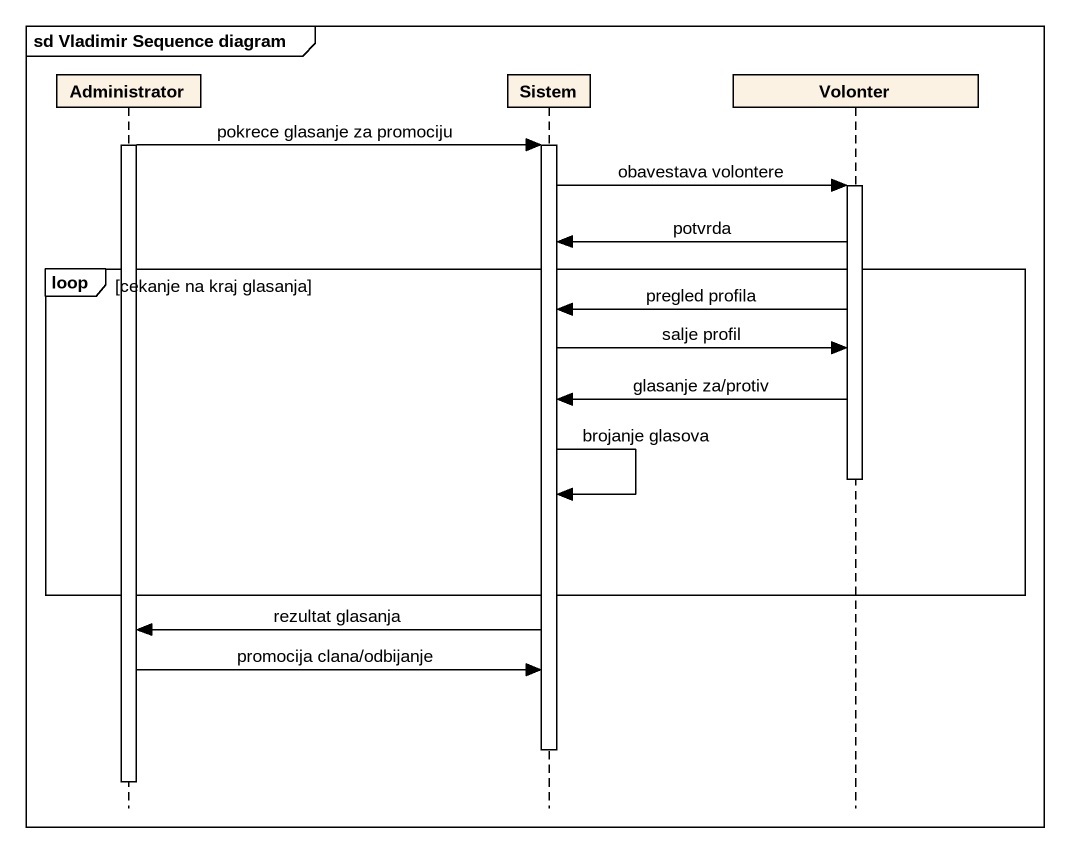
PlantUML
@startuml
mainframe sd Vladimir Sequence diagram
hide footbox
participant Administrator
participant Sistem
participant Volonter

activate Administrator
Administrator -> Sistem : pokrece glasanje za promociju
activate Sistem
Sistem -> Volonter : obavestava volontere
activate Volonter
Volonter -> Sistem : potvrda
loop cekanje na kraj glasanja
  Volonter -> Sistem : pregled profila
  Sistem -> Volonter : salje profil
  Volonter -> Sistem : glasanje za/protiv
  deactivate Volonter
  Sistem -> Sistem : brojanje glasova
end
Sistem -> Administrator : rezultat glasanja
Administrator -> Sistem : promocija clana/odbijanje
deactivate Sistem
deactivate Administrator
@enduml
